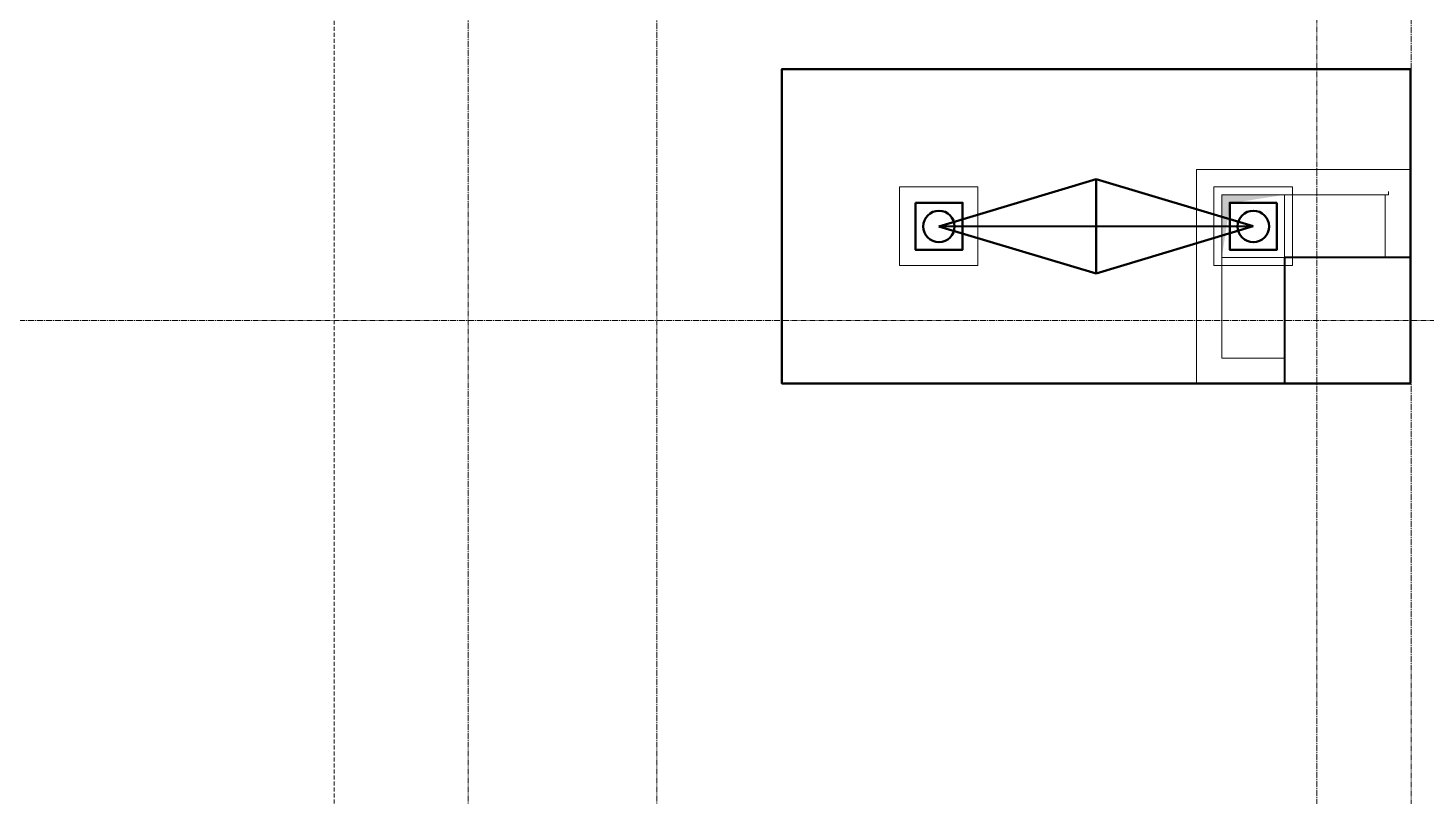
# Model space of a CAD drawing. Header units: millimetres. Extents: x -65509 to 912790, y 446 to 713294.
# Drawn here: x 484201 to 488648, y 583671 to 586114 of the extents above; entities that cross this region are included whole.
import ezdxf

# ---------------------------------------------------------------- set-up
doc = ezdxf.new("R2010")
doc.units = ezdxf.units.MM
for name, pattern in [('CENTER2', [28.575, 19.05, -3.175, 3.175, -3.175]), ('DASHED', [19.05, 12.7, -6.35]), ('HIDDEN2', [4.7625, 3.175, -1.5875])]:
    doc.linetypes.add(name, pattern=pattern)
for name, color, linetype, lineweight in [('АР_Колонны', 250, 'Continuous', 30), ('АР_Разрезы марка', 7, 'Continuous', 13), ('АР_Стены ГКЛ', 250, 'Continuous', 15), ('АР_Стены ЖБ', 250, 'Continuous', 35), ('АР_Стены ПЕНОблок', 250, 'Continuous', 20), ('ВК_Шахты', 250, 'Continuous', 9), ('Правки_АЛ', 250, 'Continuous', 60), ('Разуклонка', 250, 'Continuous', 0), ('РД_Воронки с кровли', 250, 'Continuous', 18), ('РД_Оси_100', 250, 'Continuous', 0)]:
    doc.layers.add(name, color=color, linetype=linetype, lineweight=lineweight)

# ---------------------------------------------------------------- blocks, each defined once
blk = doc.blocks.new('ап')
at = {"layer": 'Разуклонка', "color": 3, "lineweight": 50, "ltscale": 2}
for p, q in [((271915.5, 226856.7), (272415.5, 227007.3)), ((272415.5, 227007.3), (272915.5, 226857.4)), ((272415.5, 227007.3), (272415.5, 226707.3)), ((271915.5, 226856.7), (272915.5, 226857.4)), ((272415.5, 226707.3), (271915.5, 226856.7)), ((272915.5, 226857.4), (272415.5, 226707.3))]:
    blk.add_line(p, q, dxfattribs=at)
at = {"layer": 'Разуклонка', "color": 3, "lineweight": 50}
for points in [[(271415.5, 226356.7), (271415.5, 227356.7), (273415.5, 227357.4), (273415.5, 226357.4)], [(271840.5, 226932.4), (271840.5, 226782.4), (271990.5, 226782.4), (271990.5, 226932.4)]]:
    blk.add_lwpolyline(points, close=True, dxfattribs=at)
at = {"layer": 'Разуклонка', "color": 3, "linetype": 'Continuous', "lineweight": 50}
blk.add_lwpolyline([(272990.5, 226932.4), (272840.5, 226932.4), (272840.5, 226782.4), (272990.5, 226782.4)], close=True, dxfattribs=at)
at = {"layer": 'Разуклонка', "color": 3, "lineweight": 50}
for centre in [(271915.5, 226856.7), (272915.5, 226856.7)]:
    blk.add_circle(centre, 50, dxfattribs=at)
blk = doc.blocks.new('otv')
at = {"linetype": 'Continuous'}
blk.add_lwpolyline([(0, -1), (0, 0), (1, 0), (1, -1)], close=True, dxfattribs=at)
blk.add_solid([(0, -1), (0, 0), (0.135, -0.137), (1, 0)], dxfattribs=at)
blk = doc.blocks.new('СОШ_2200_АР_ОСИ_М100_28.05.24')
at = {"layer": 'РД_Оси_100', "linetype": 'CENTER2'}
for p, q in [((96000, -6155), (96000, 139938.679)), ((-5954.958, 78900), (119910, 78900))]:
    blk.add_line(p, q, dxfattribs=at)
for points in [[(96600, -6155), (96600, 139938.679)], [(98700, -6194.98), (98700, 139538.679), (98550, 139938.679)], [(99000, -6195.83), (99000, 139538.679), (99150, 139938.679)]]:
    blk.add_lwpolyline(points, dxfattribs=at)
blk = doc.blocks.new('A$Cd58bfb5e')
at = {"layer": 'РД_Воронки с кровли', "lineweight": 0, "ltscale": 2}
for p, q in [((-500, -0.3), (0, 149.7)), ((0, -150.3), (0, 149.8)), ((0, 149.7), (500, 0.3)), ((500, 0.3), (-500, -0.3)), ((500, 0.3), (0, -150.3)), ((0, -150.3), (-500, -0.3))]:
    blk.add_line(p, q, dxfattribs=at)
at = {"layer": 'РД_Воронки с кровли'}
for points in [[(1000, 500.3), (1000, -499.7), (-1000, -500.3), (-1000, 499.7)], [(625, -125.3), (625, 124.7), (375, 124.7), (375, -125.3)]]:
    blk.add_lwpolyline(points, close=True, dxfattribs=at)
at = {"layer": 'РД_Воронки с кровли', "linetype": 'Continuous', "lineweight": 0}
blk.add_lwpolyline([(-625, -125.3), (-375, -125.3), (-375, 124.7), (-625, 124.7)], close=True, dxfattribs=at)
at = {"layer": 'РД_Воронки с кровли', "lineweight": 0}
for centre in [(-500, 0.3), (500, 0.3)]:
    blk.add_circle(centre, 50, dxfattribs=at)
blk = doc.blocks.new('воронки с кровли')
at = {"layer": 'РД_Воронки с кровли', "lineweight": 70, "rotation": 180}
blk.add_blockref('A$Cd58bfb5e', (-133453.8, 271472.2), dxfattribs=at)

msp = doc.modelspace()

# ---------------------------------------------------------------- linework, layer by layer
at = {"layer": 'АР_Колонны', "linetype": 'HIDDEN2', "lineweight": 25}
for p, q in [((488198.382, 585383.318), (488598.382, 585383.318)), ((488198.382, 584983.318), (488198.382, 585383.318)), ((488598.382, 585383.318), (488598.382, 584983.318)), ((488598.382, 584983.318), (488198.382, 584983.318))]:
    msp.add_line(p, q, dxfattribs=at)
at = {"layer": 'АР_Колонны', "linetype": 'Continuous', "lineweight": 35}
for p, q in [((488598.382, 585383.318), (488198.382, 585383.318)), ((488198.382, 585383.318), (488198.382, 584983.318)), ((488598.382, 584983.318), (488598.382, 585383.318)), ((488198.382, 584983.318), (488598.382, 584983.318))]:
    msp.add_line(p, q, dxfattribs=at)
at = {"layer": 'АР_Разрезы марка', "linetype": 'DASHED', "lineweight": 0}
msp.add_lwpolyline([(487187.962, 644536.098), (487187.962, 606919.885), (485174.99, 606919.885), (485174.99, 504313.634)], dxfattribs=at)
at = {"layer": 'АР_Стены ГКЛ', "linetype": 'Continuous', "lineweight": 5}
for p, q in [((488518.393, 585583.216), (488528.382, 585583.216)), ((488528.382, 585583.216), (488528.382, 585593.206))]:
    msp.add_line(p, q, dxfattribs=at)
at = {"layer": 'АР_Стены ЖБ', "linetype": 'Continuous', "lineweight": 40}
for p, q in [((488598.382, 585383.318), (488198.382, 585383.318)), ((488198.382, 585383.318), (488198.382, 584983.318)), ((488598.382, 584983.318), (488598.382, 585383.318)), ((488198.382, 584983.318), (488598.382, 584983.318))]:
    msp.add_line(p, q, dxfattribs=at)
at = {"layer": 'АР_Стены ПЕНОблок', "linetype": 'Continuous', "lineweight": 20}
for p, q in [((487998.365, 585663.216), (487918.365, 585663.216)), ((487918.365, 584983.318), (487918.365, 585663.216)), ((487998.365, 585663.135), (487998.365, 585663.216)), ((488598.382, 585663.216), (487998.365, 585663.135)), ((488598.382, 585383.318), (488598.382, 585663.216)), ((487998.365, 585583.135), (488518.382, 585583.205)), ((487998.365, 585063.318), (487998.365, 585583.135)), ((488518.382, 585583.205), (488518.382, 585383.318)), ((488518.382, 585383.318), (488598.382, 585383.318)), ((488198.382, 585063.318), (487998.365, 585063.318)), ((488198.382, 584983.318), (488198.382, 585063.318)), ((487918.365, 584983.318), (488198.382, 584983.318))]:
    msp.add_line(p, q, dxfattribs=at)

# ---------------------------------------------------------------- block references
at = {"layer": 'ВК_Шахты', "xscale": 200, "yscale": 200}
msp.add_blockref('otv', (487998.365, 585583.216), dxfattribs=at)
at = {"layer": 'Правки_АЛ'}
msp.add_blockref('ап', (215183.174, 358625.629), dxfattribs=at)
at = {"layer": 'РД_Воронки с кровли', "lineweight": 0}
msp.add_blockref('воронки с кровли', (621051.707, 314010.479), dxfattribs=at)
at = {"layer": 'РД_Оси_100'}
msp.add_blockref('СОШ_2200_АР_ОСИ_М100_28.05.24', (389600.882, 506283.318), dxfattribs=at)

doc.saveas('drawing.dxf')
